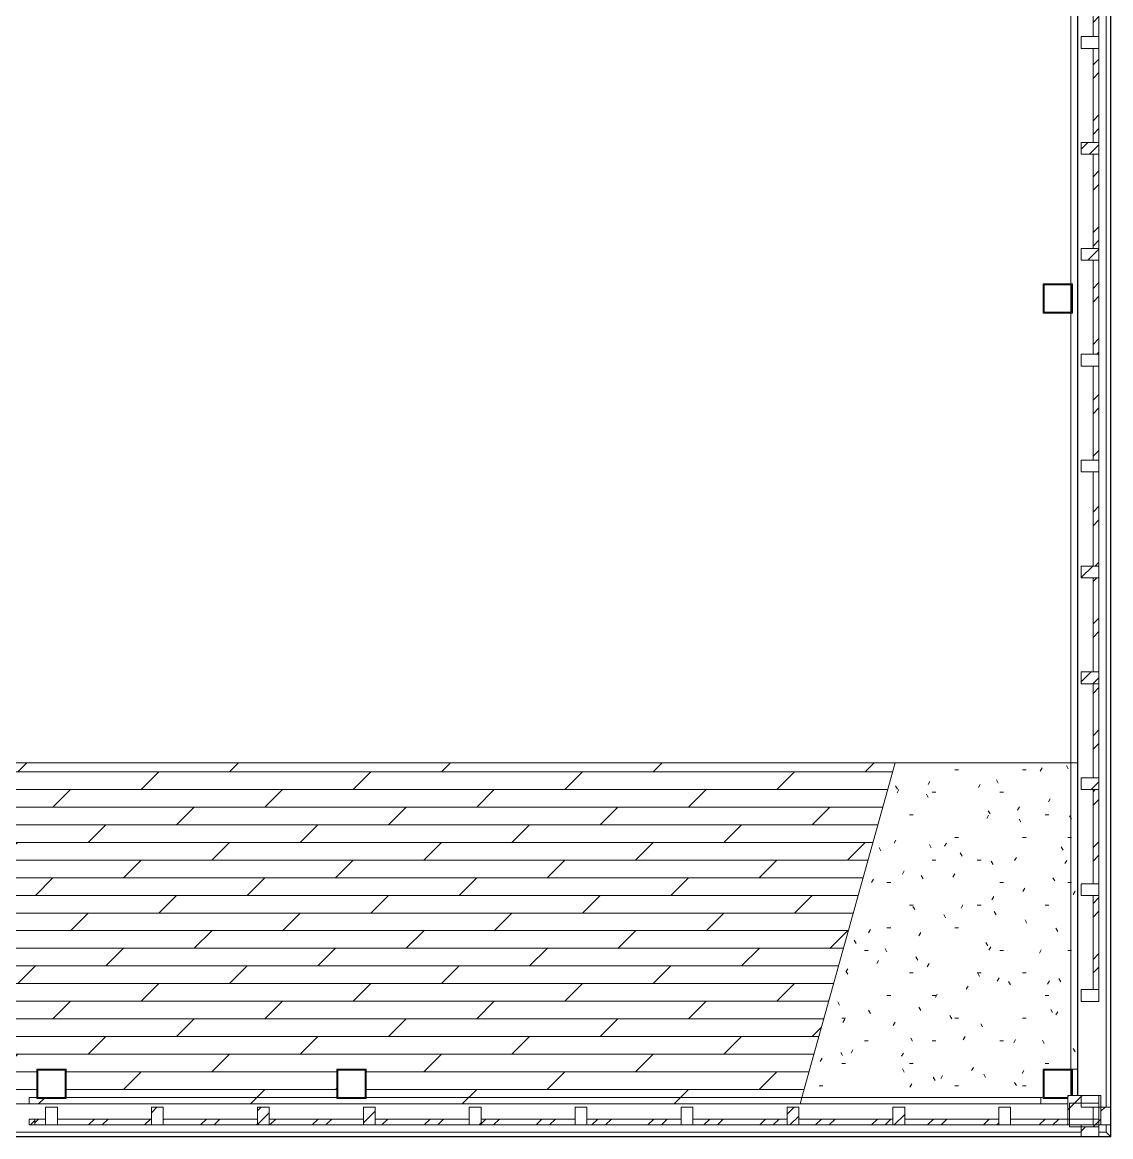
# Model space of a CAD drawing. Header units: inches. Extents: x -449 to 330, y -482 to 598.
# Drawn here: x -40.4 to 329.5, y -478 to -99.2 of the extents above; entities that cross this region are included whole.
import ezdxf

# ---------------------------------------------------------------- set-up
doc = ezdxf.new("R2010")
doc.units = ezdxf.units.IN
doc.header["$MEASUREMENT"] = 0
for name, color, linetype, lineweight in [('A-DETL', 90, 'Continuous', 9), ('A-DETL-GENF', 92, 'Continuous', 9), ('A-DETL-MEDM', 33, 'Continuous', 9), ('A-GENM', 13, 'Continuous', 9), ('A-GLAZ-CWMG', 51, 'Continuous', 9), ('A-WALL', 113, 'Continuous', 13), ('S-COLS', 52, 'Continuous', 9)]:
    doc.layers.add(name, color=color, linetype=linetype, lineweight=lineweight)
pattern_1 = [(45, (0, 0), (-9.5035, 9.5035), []), (45, (0, 14.4), (-9.5035, 9.5035), [])]

# ---------------------------------------------------------------- blocks, each defined once
blk = doc.blocks.new('HSS-Hollow Structural Section-Column - HSS10X10X3_8-762144-Test Fit - Second Floor Plan')
at = {"layer": 'S-COLS'}
h = blk.add_hatch(dxfattribs=at)
h.set_pattern_fill('FP_13', color=256, style=0, pattern_type=2)
h.set_pattern_definition([(315, (193.044, 311.513), (9.5035, 9.5035), []), (315, (207.444, 311.513), (9.5035, 9.5035), [])])
h.paths.add_polyline_path([(-5, -5), (5, -5), (5, 5), (-5, 5), (-5, -4.5)], flags=0)
h.paths.add_polyline_path([(-4.65, -4.5), (-4.65, 4.65), (4.65, 4.65), (4.65, -4.65), (-4.65, -4.65)], flags=0)
for p, q in [((5, 5), (-5, 5)), ((-5, 5), (-5, -5)), ((-4.65, -4.65), (-4.65, 4.65)), ((-4.65, 4.65), (4.65, 4.65)), ((4.65, 4.65), (4.65, -4.65)), ((5, -5), (5, 5)), ((-5, -5), (5, -5)), ((4.65, -4.65), (-4.65, -4.65))]:
    blk.add_line(p, q, dxfattribs=at)
blk = doc.blocks.new('HSS-Hollow Structural Section-Column - HSS10X10X3_8-762145-Test Fit - Second Floor Plan')
at = {"layer": 'S-COLS'}
h = blk.add_hatch(dxfattribs=at)
h.set_pattern_fill('FP_16', color=256, style=0, pattern_type=2)
h.set_pattern_definition([(315, (460.044, -30.487), (9.5035, 9.5035), []), (315, (474.444, -30.487), (9.5035, 9.5035), [])])
h.paths.add_polyline_path([(-5, -2.74), (-5, -5), (5, -5), (5, 5), (-5, 5), (-5, 4.3)], flags=0)
h.paths.add_polyline_path([(-4.65, 4.65), (4.65, 4.65), (4.65, -4.65), (-4.65, -4.65), (-4.65, -2.74)], flags=0)
for p, q in [((5, 5), (-5, 5)), ((-5, 5), (-5, -5)), ((-4.65, -4.65), (-4.65, 4.65)), ((-4.65, 4.65), (4.65, 4.65)), ((4.65, 4.65), (4.65, -4.65)), ((5, -5), (5, 5)), ((-5, -5), (5, -5)), ((4.65, -4.65), (-4.65, -4.65))]:
    blk.add_line(p, q, dxfattribs=at)
blk = doc.blocks.new('HSS-Hollow Structural Section-Column - HSS10X10X3_8-762146-Test Fit - Second Floor Plan')
at = {"layer": 'S-COLS'}
for p, q in [((-5, 5), (-4.64, 5)), ((-5, -3.46), (-5, 5)), ((-4.65, 4.65), (-4.65, -3.46)), ((4.65, 4.65), (-4.65, 4.65)), ((-4.64, 5), (5, 5)), ((4.65, -4.65), (4.65, 4.65)), ((5, 5), (5, -5)), ((-4, -4.65), (4.65, -4.65)), ((5, -5), (-4, -5))]:
    blk.add_line(p, q, dxfattribs=at)
blk = doc.blocks.new('HSS-Hollow Structural Section-Column - HSS10X10X3_8-809970-Test Fit - Second Floor Plan')
at = {"layer": 'S-COLS'}
h = blk.add_hatch(dxfattribs=at)
h.set_pattern_fill('FP_25', color=256, style=0, pattern_type=2)
h.set_pattern_definition([(315, (460.044, 71.513), (9.5035, 9.5035), []), (315, (474.444, 71.513), (9.5035, 9.5035), [])])
h.paths.add_polyline_path([(-5, 5), (-5, -5), (5, -5), (5, 5), (-4.65, 5)], flags=0)
h.paths.add_polyline_path([(-4.65, -4.65), (-4.63, 4.65), (4.65, 4.65), (4.65, -4.65), (-4.63, -4.65)], flags=0)
for p, q in [((5, 5), (-5, 5)), ((-5, 5), (-5, -5)), ((-4.65, -4.65), (-4.65, 4.65)), ((-4.65, 4.65), (4.65, 4.65)), ((4.65, 4.65), (4.65, -4.65)), ((5, -5), (5, 5)), ((-5, -5), (5, -5)), ((4.65, -4.65), (-4.65, -4.65))]:
    blk.add_line(p, q, dxfattribs=at)
blk = doc.blocks.new('Rectangular Mullion - 2_ x 2_ Tube Support-908381-Test Fit - Second Floor Plan')
at = {"layer": 'A-GLAZ-CWMG'}
h = blk.add_hatch(dxfattribs=at)
h.set_pattern_fill('FP_27', color=256, style=0, pattern_type=2)
h.set_pattern_definition(pattern_1)
h.paths.add_polyline_path([(325.51, -428.04), (325.51, -396.04), (323.51, -396.04), (323.51, -428.04)], flags=0)
for p, q in [((325.51, -396.04), (323.51, -396.04)), ((323.51, -396.04), (323.51, -428.04)), ((325.51, -428.04), (325.51, -396.04)), ((323.51, -428.04), (325.51, -428.04))]:
    blk.add_line(p, q, dxfattribs=at)
blk = doc.blocks.new('Rectangular Mullion - 2_ x 2_ Tube Support-V36-Test Fit - Second Floor Plan')
at = {"layer": 'A-GLAZ-CWMG'}
h = blk.add_hatch(dxfattribs=at)
h.set_pattern_fill('FP_27', color=256, style=0, pattern_type=2)
h.set_pattern_definition(pattern_1)
h.paths.add_polyline_path([(325.51, -392.04), (325.51, -360.04), (323.51, -360.04), (323.51, -392.04)], flags=0)
for p, q in [((325.51, -360.04), (323.51, -360.04)), ((323.51, -360.04), (323.51, -392.04)), ((325.51, -392.04), (325.51, -360.04)), ((323.51, -392.04), (325.51, -392.04))]:
    blk.add_line(p, q, dxfattribs=at)
blk = doc.blocks.new('Rectangular Mullion - 2_ x 2_ Tube Support-V37-Test Fit - Second Floor Plan')
at = {"layer": 'A-GLAZ-CWMG'}
h = blk.add_hatch(dxfattribs=at)
h.set_pattern_fill('FP_28', color=256, style=0, pattern_type=2)
h.set_pattern_definition(pattern_1)
h.paths.add_polyline_path([(323.51, -356.04), (325.51, -356.04), (325.51, -324.04), (323.51, -324.04), (323.51, -349.63)], flags=0)
for p, q in [((325.51, -324.04), (323.51, -324.04)), ((323.51, -324.04), (323.51, -356.04)), ((325.51, -356.04), (325.51, -324.04)), ((323.51, -356.04), (325.51, -356.04))]:
    blk.add_line(p, q, dxfattribs=at)
blk = doc.blocks.new('Rectangular Mullion - 2_ x 2_ Tube Support-V38-Test Fit - Second Floor Plan')
at = {"layer": 'A-GLAZ-CWMG'}
h = blk.add_hatch(dxfattribs=at)
h.set_pattern_fill('FP_27', color=256, style=0, pattern_type=2)
h.set_pattern_definition(pattern_1)
h.paths.add_polyline_path([(325.51, -320.04), (325.51, -288.04), (323.51, -288.04), (323.51, -320.04)], flags=0)
for p, q in [((325.51, -288.04), (323.51, -288.04)), ((323.51, -288.04), (323.51, -320.04)), ((325.51, -320.04), (325.51, -288.04)), ((323.51, -320.04), (325.51, -320.04))]:
    blk.add_line(p, q, dxfattribs=at)
blk = doc.blocks.new('Rectangular Mullion - 2_ x 2_ Tube Support-V39-Test Fit - Second Floor Plan')
at = {"layer": 'A-GLAZ-CWMG'}
h = blk.add_hatch(dxfattribs=at)
h.set_pattern_fill('FP_28', color=256, style=0, pattern_type=2)
h.set_pattern_definition(pattern_1)
h.paths.add_polyline_path([(325.51, -284.04), (325.51, -252.04), (323.51, -252.04), (323.51, -284.04)], flags=0)
for p, q in [((325.51, -252.04), (323.51, -252.04)), ((323.51, -252.04), (323.51, -284.04)), ((325.51, -284.04), (325.51, -252.04)), ((323.51, -284.04), (325.51, -284.04))]:
    blk.add_line(p, q, dxfattribs=at)
blk = doc.blocks.new('Rectangular Mullion - 2_ x 2_ Tube Support-V40-Test Fit - Second Floor Plan')
at = {"layer": 'A-GLAZ-CWMG'}
h = blk.add_hatch(dxfattribs=at)
h.set_pattern_fill('FP_27', color=256, style=0, pattern_type=2)
h.set_pattern_definition(pattern_1)
h.paths.add_polyline_path([(323.51, -248.04), (325.51, -248.04), (325.51, -216.04), (323.51, -216.04), (323.51, -242.57)], flags=0)
for p, q in [((325.51, -216.04), (323.51, -216.04)), ((323.51, -216.04), (323.51, -248.04)), ((325.51, -248.04), (325.51, -216.04)), ((323.51, -248.04), (325.51, -248.04))]:
    blk.add_line(p, q, dxfattribs=at)
blk = doc.blocks.new('Rectangular Mullion - 2_ x 2_ Tube Support-V41-Test Fit - Second Floor Plan')
at = {"layer": 'A-GLAZ-CWMG'}
h = blk.add_hatch(dxfattribs=at)
h.set_pattern_fill('FP_27', color=256, style=0, pattern_type=2)
h.set_pattern_definition(pattern_1)
h.paths.add_polyline_path([(325.51, -212.04), (325.51, -180.04), (323.51, -180.04), (323.51, -212.04)], flags=0)
for p, q in [((325.51, -180.04), (323.51, -180.04)), ((323.51, -180.04), (323.51, -212.04)), ((325.51, -212.04), (325.51, -180.04)), ((323.51, -212.04), (325.51, -212.04))]:
    blk.add_line(p, q, dxfattribs=at)
blk = doc.blocks.new('Rectangular Mullion - 2_ x 2_ Tube Support-V42-Test Fit - Second Floor Plan')
at = {"layer": 'A-GLAZ-CWMG'}
h = blk.add_hatch(dxfattribs=at)
h.set_pattern_fill('FP_28', color=256, style=0, pattern_type=2)
h.set_pattern_definition(pattern_1)
h.paths.add_polyline_path([(323.51, -176.04), (325.51, -176.04), (325.51, -144.04), (323.51, -144.04), (323.51, -175.66)], flags=0)
for p, q in [((325.51, -144.04), (323.51, -144.04)), ((323.51, -144.04), (323.51, -176.04)), ((325.51, -176.04), (325.51, -144.04)), ((323.51, -176.04), (325.51, -176.04))]:
    blk.add_line(p, q, dxfattribs=at)
blk = doc.blocks.new('Rectangular Mullion - 2_ x 2_ Tube Support-V43-Test Fit - Second Floor Plan')
at = {"layer": 'A-GLAZ-CWMG'}
h = blk.add_hatch(dxfattribs=at)
h.set_pattern_fill('FP_27', color=256, style=0, pattern_type=2)
h.set_pattern_definition(pattern_1)
h.paths.add_polyline_path([(323.51, -140.04), (325.51, -140.04), (325.51, -108.04), (323.51, -108.04), (323.51, -135.51)], flags=0)
for p, q in [((325.51, -108.04), (323.51, -108.04)), ((323.51, -108.04), (323.51, -140.04)), ((325.51, -140.04), (325.51, -108.04)), ((323.51, -140.04), (325.51, -140.04))]:
    blk.add_line(p, q, dxfattribs=at)
blk = doc.blocks.new('Rectangular Mullion - 2_ x 2_ Tube Support-V44-Test Fit - Second Floor Plan')
at = {"layer": 'A-GLAZ-CWMG'}
h = blk.add_hatch(dxfattribs=at)
h.set_pattern_fill('FP_27', color=256, style=0, pattern_type=2)
h.set_pattern_definition(pattern_1)
h.paths.add_polyline_path([(323.51, -104.04), (325.51, -104.04), (325.51, -72.04), (323.51, -72.04), (323.51, -95.36)], flags=0)
for p, q in [((325.51, -72.04), (323.51, -72.04)), ((323.51, -72.04), (323.51, -104.04)), ((325.51, -104.04), (325.51, -72.04)), ((323.51, -104.04), (325.51, -104.04))]:
    blk.add_line(p, q, dxfattribs=at)
blk = doc.blocks.new('Rectangular Mullion - 6_ x 4_  Tube Support-908395-Test Fit - Second Floor Plan')
at = {"layer": 'A-GLAZ-CWMG'}
for p, q in [((-2, -2), (2, -2)), ((-2, -8), (-2, -2)), ((2, -2), (2, -8)), ((2, -8), (-2, -8))]:
    blk.add_line(p, q, dxfattribs=at)
blk = doc.blocks.new('Rectangular Mullion - 6_ x 4_  Tube Support-V61-Test Fit - Second Floor Plan')
at = {"layer": 'A-GLAZ-CWMG'}
for p, q in [((-2, -2), (2, -2)), ((-2, -8), (-2, -2)), ((2, -2), (2, -8)), ((2, -8), (-2, -8))]:
    blk.add_line(p, q, dxfattribs=at)
blk = doc.blocks.new('Rectangular Mullion - 6_ x 4_  Tube Support-V62-Test Fit - Second Floor Plan')
at = {"layer": 'A-GLAZ-CWMG'}
for p, q in [((-2, -2), (2, -2)), ((-2, -8), (-2, -2)), ((2, -2), (2, -8)), ((2, -8), (-2, -8))]:
    blk.add_line(p, q, dxfattribs=at)
blk = doc.blocks.new('Rectangular Mullion - 6_ x 4_  Tube Support-V63-Test Fit - Second Floor Plan')
at = {"layer": 'A-GLAZ-CWMG'}
h = blk.add_hatch(dxfattribs=at)
h.set_pattern_fill('FP_29', color=256, style=0, pattern_type=2)
h.set_pattern_definition([(45, (358.044, -327.513), (-9.5035, 9.5035), []), (45, (372.444, -327.513), (-9.5035, 9.5035), [])])
h.paths.add_polyline_path([(-2, -2), (2, -2), (2, -8), (-2, -8), (-2, -4)], flags=0)
for p, q in [((-2, -2), (2, -2)), ((-2, -8), (-2, -2)), ((2, -2), (2, -8)), ((2, -8), (-2, -8))]:
    blk.add_line(p, q, dxfattribs=at)
blk = doc.blocks.new('Rectangular Mullion - 6_ x 4_  Tube Support-V64-Test Fit - Second Floor Plan')
at = {"layer": 'A-GLAZ-CWMG'}
h = blk.add_hatch(dxfattribs=at)
h.set_pattern_fill('FP_30', color=256, style=0, pattern_type=2)
h.set_pattern_definition([(45, (322.044, -327.513), (-9.5035, 9.5035), []), (45, (336.444, -327.513), (-9.5035, 9.5035), [])])
h.paths.add_polyline_path([(-2, -8), (-2, -2), (2, -2), (2, -8), (-0.82, -8)], flags=0)
for p, q in [((-2, -2), (2, -2)), ((-2, -8), (-2, -2)), ((2, -2), (2, -8)), ((2, -8), (-2, -8))]:
    blk.add_line(p, q, dxfattribs=at)
blk = doc.blocks.new('Rectangular Mullion - 6_ x 4_  Tube Support-V65-Test Fit - Second Floor Plan')
at = {"layer": 'A-GLAZ-CWMG'}
h = blk.add_hatch(dxfattribs=at)
h.set_pattern_fill('FP_31', color=256, style=0, pattern_type=2)
h.set_pattern_definition([(45, (286.044, -327.513), (-9.5035, 9.5035), []), (45, (300.444, -327.513), (-9.5035, 9.5035), [])])
h.paths.add_polyline_path([(-2, -4), (-2, -2), (2, -2), (2, -8), (-2, -8), (-2, -7.49)], flags=0)
for p, q in [((-2, -2), (2, -2)), ((-2, -8), (-2, -2)), ((2, -2), (2, -8)), ((2, -8), (-2, -8))]:
    blk.add_line(p, q, dxfattribs=at)
blk = doc.blocks.new('Rectangular Mullion - 6_ x 4_  Tube Support-V66-Test Fit - Second Floor Plan')
at = {"layer": 'A-GLAZ-CWMG'}
h = blk.add_hatch(dxfattribs=at)
h.set_pattern_fill('FP_32', color=256, style=0, pattern_type=2)
h.set_pattern_definition([(45, (250.044, -327.513), (-9.5035, 9.5035), []), (45, (264.444, -327.513), (-9.5035, 9.5035), [])])
h.paths.add_polyline_path([(-2, -2), (2, -2), (2, -8), (-2, -8), (-2, -4)], flags=0)
for p, q in [((-2, -2), (2, -2)), ((-2, -8), (-2, -2)), ((2, -2), (2, -8)), ((2, -8), (-2, -8))]:
    blk.add_line(p, q, dxfattribs=at)
blk = doc.blocks.new('Rectangular Mullion - 6_ x 4_  Tube Support-V67-Test Fit - Second Floor Plan')
at = {"layer": 'A-GLAZ-CWMG'}
h = blk.add_hatch(dxfattribs=at)
h.set_pattern_fill('FP_33', color=256, style=0, pattern_type=2)
h.set_pattern_definition([(45, (214.044, -327.513), (-9.5035, 9.5035), []), (45, (228.444, -327.513), (-9.5035, 9.5035), [])])
h.paths.add_polyline_path([(-2, -8), (-2, -2), (2, -2), (2, -8), (-1.76, -8)], flags=0)
for p, q in [((-2, -2), (2, -2)), ((-2, -8), (-2, -2)), ((2, -2), (2, -8)), ((2, -8), (-2, -8))]:
    blk.add_line(p, q, dxfattribs=at)
blk = doc.blocks.new('Rectangular Mullion - 6_ x 4_  Tube Support-V68-Test Fit - Second Floor Plan')
at = {"layer": 'A-GLAZ-CWMG'}
h = blk.add_hatch(dxfattribs=at)
h.set_pattern_fill('FP_34', color=256, style=0, pattern_type=2)
h.set_pattern_definition([(45, (178.044, -327.513), (-9.5035, 9.5035), []), (45, (192.444, -327.513), (-9.5035, 9.5035), [])])
h.paths.add_polyline_path([(-2, -8), (-2, -2), (2, -2), (2, -8)], flags=0)
for p, q in [((-2, -2), (2, -2)), ((-2, -8), (-2, -2)), ((2, -2), (2, -8)), ((2, -8), (-2, -8))]:
    blk.add_line(p, q, dxfattribs=at)
blk = doc.blocks.new('Rectangular Mullion - 6_ x 4_  Tube Support-V69-Test Fit - Second Floor Plan')
at = {"layer": 'A-GLAZ-CWMG'}
h = blk.add_hatch(dxfattribs=at)
h.set_pattern_fill('FP_35', color=256, style=0, pattern_type=2)
h.set_pattern_definition([(45, (142.044, -327.513), (-9.5035, 9.5035), []), (45, (156.444, -327.513), (-9.5035, 9.5035), [])])
h.paths.add_polyline_path([(-2, -8), (-2, -2), (2, -2), (2, -8)], flags=0)
for p, q in [((-2, -2), (2, -2)), ((-2, -8), (-2, -2)), ((2, -2), (2, -8)), ((2, -8), (-2, -8))]:
    blk.add_line(p, q, dxfattribs=at)
blk = doc.blocks.new('Rectangular Mullion - 6_ x 4_  Tube Support-V70-Test Fit - Second Floor Plan')
at = {"layer": 'A-GLAZ-CWMG'}
for p, q in [((-2, -2), (2, -2)), ((-2, -8), (-2, -2)), ((2, -2), (2, -8)), ((2, -8), (-2, -8))]:
    blk.add_line(p, q, dxfattribs=at)
blk = doc.blocks.new('Rectangular Mullion - 10_ x 6_ Tube Support-1136720-Test Fit - Second Floor Plan')
at = {"layer": 'A-GLAZ-CWMG'}
h = blk.add_hatch(dxfattribs=at)
h.set_pattern_fill('FP_49', color=256, style=0, pattern_type=2)
h.set_pattern_definition(pattern_1)
h.paths.add_polyline_path([(318.39, -474.69), (325.51, -474.69), (325.51, -474.04), (315.51, -474.04), (315.51, -474.69), (317.5, -474.69)], flags=0)
for p, q in [((325.51, -466.69), (315.51, -466.69)), ((315.51, -466.69), (315.51, -474.69)), ((325.51, -474.69), (325.51, -466.69)), ((315.51, -474.69), (325.51, -474.69))]:
    blk.add_line(p, q, dxfattribs=at)
blk = doc.blocks.new('Rectangular Mullion - 6_ x 4_  Tube Support-908397-Test Fit - Second Floor Plan')
at = {"layer": 'A-GLAZ-CWMG'}
h = blk.add_hatch(dxfattribs=at)
h.set_pattern_fill('FP_51', color=256, style=0, pattern_type=2)
h.set_pattern_definition([(315, (-329.513, -476.044), (9.5035, 9.5035), []), (315, (-329.513, -490.444), (9.5035, 9.5035), [])])
h.paths.add_polyline_path([(-3.3, -2), (-0.04, -2), (-0.04, -8), (-3.3, -8), (-3.3, -5.97)], flags=0)
for p, q in [((-4, -2), (0, -2)), ((-4, -8), (-4, -2)), ((0, -2), (0, -8)), ((0, -8), (-4, -8))]:
    blk.add_line(p, q, dxfattribs=at)
blk = doc.blocks.new('Rectangular Mullion - 2_ x 2_ Tube Support-V87-Test Fit - Second Floor Plan')
at = {"layer": 'A-GLAZ-CWMG'}
h = blk.add_hatch(dxfattribs=at)
h.set_pattern_fill('FP_27', color=256, style=0, pattern_type=2)
h.set_pattern_definition(pattern_1)
h.paths.add_polyline_path([(-27.75, -474.04), (3.51, -474.04), (3.51, -472.04), (-28.49, -472.04), (-28.49, -474.04)], flags=0)
for p, q in [((3.51, -472.04), (-28.49, -472.04)), ((-28.49, -472.04), (-28.49, -474.04)), ((3.51, -474.04), (3.51, -472.04)), ((-28.49, -474.04), (3.51, -474.04))]:
    blk.add_line(p, q, dxfattribs=at)
blk = doc.blocks.new('Rectangular Mullion - 2_ x 2_ Tube Support-V88-Test Fit - Second Floor Plan')
at = {"layer": 'A-GLAZ-CWMG'}
h = blk.add_hatch(dxfattribs=at)
h.set_pattern_fill('FP_27', color=256, style=0, pattern_type=2)
h.set_pattern_definition(pattern_1)
h.paths.add_polyline_path([(8.59, -474.04), (39.51, -474.04), (39.51, -472.04), (7.51, -472.04), (7.51, -474.04)], flags=0)
for p, q in [((39.51, -472.04), (7.51, -472.04)), ((7.51, -472.04), (7.51, -474.04)), ((39.51, -474.04), (39.51, -472.04)), ((7.51, -474.04), (39.51, -474.04))]:
    blk.add_line(p, q, dxfattribs=at)
blk = doc.blocks.new('Rectangular Mullion - 2_ x 2_ Tube Support-V89-Test Fit - Second Floor Plan')
at = {"layer": 'A-GLAZ-CWMG'}
h = blk.add_hatch(dxfattribs=at)
h.set_pattern_fill('FP_27', color=256, style=0, pattern_type=2)
h.set_pattern_definition(pattern_1)
h.paths.add_polyline_path([(44.94, -474.04), (75.51, -474.04), (75.51, -472.04), (43.51, -472.04), (43.51, -474.04)], flags=0)
for p, q in [((75.51, -472.04), (43.51, -472.04)), ((43.51, -472.04), (43.51, -474.04)), ((75.51, -474.04), (75.51, -472.04)), ((43.51, -474.04), (75.51, -474.04))]:
    blk.add_line(p, q, dxfattribs=at)
blk = doc.blocks.new('Rectangular Mullion - 2_ x 2_ Tube Support-V90-Test Fit - Second Floor Plan')
at = {"layer": 'A-GLAZ-CWMG'}
h = blk.add_hatch(dxfattribs=at)
h.set_pattern_fill('FP_28', color=256, style=0, pattern_type=2)
h.set_pattern_definition(pattern_1)
h.paths.add_polyline_path([(81.28, -474.04), (111.51, -474.04), (111.51, -472.04), (79.51, -472.04), (79.51, -474.04)], flags=0)
for p, q in [((111.51, -472.04), (79.51, -472.04)), ((79.51, -472.04), (79.51, -474.04)), ((111.51, -474.04), (111.51, -472.04)), ((79.51, -474.04), (111.51, -474.04))]:
    blk.add_line(p, q, dxfattribs=at)
blk = doc.blocks.new('Rectangular Mullion - 2_ x 2_ Tube Support-V91-Test Fit - Second Floor Plan')
at = {"layer": 'A-GLAZ-CWMG'}
h = blk.add_hatch(dxfattribs=at)
h.set_pattern_fill('FP_28', color=256, style=0, pattern_type=2)
h.set_pattern_definition(pattern_1)
h.paths.add_polyline_path([(117.62, -474.04), (147.51, -474.04), (147.51, -472.04), (115.51, -472.04), (115.51, -474.04)], flags=0)
for p, q in [((147.51, -472.04), (115.51, -472.04)), ((115.51, -472.04), (115.51, -474.04)), ((147.51, -474.04), (147.51, -472.04)), ((115.51, -474.04), (147.51, -474.04))]:
    blk.add_line(p, q, dxfattribs=at)
blk = doc.blocks.new('Rectangular Mullion - 2_ x 2_ Tube Support-V92-Test Fit - Second Floor Plan')
at = {"layer": 'A-GLAZ-CWMG'}
h = blk.add_hatch(dxfattribs=at)
h.set_pattern_fill('FP_27', color=256, style=0, pattern_type=2)
h.set_pattern_definition(pattern_1)
h.paths.add_polyline_path([(172.13, -474.04), (183.51, -474.04), (183.51, -472.04), (151.51, -472.04), (151.51, -474.04), (153.96, -474.04)], flags=0)
for p, q in [((183.51, -472.04), (151.51, -472.04)), ((151.51, -472.04), (151.51, -474.04)), ((183.51, -474.04), (183.51, -472.04)), ((151.51, -474.04), (183.51, -474.04))]:
    blk.add_line(p, q, dxfattribs=at)
blk = doc.blocks.new('Rectangular Mullion - 2_ x 2_ Tube Support-V93-Test Fit - Second Floor Plan')
at = {"layer": 'A-GLAZ-CWMG'}
h = blk.add_hatch(dxfattribs=at)
h.set_pattern_fill('FP_27', color=256, style=0, pattern_type=2)
h.set_pattern_definition(pattern_1)
h.paths.add_polyline_path([(208.48, -474.04), (219.51, -474.04), (219.51, -472.04), (187.51, -472.04), (187.51, -474.04), (190.3, -474.04)], flags=0)
for p, q in [((219.51, -472.04), (187.51, -472.04)), ((187.51, -472.04), (187.51, -474.04)), ((219.51, -474.04), (219.51, -472.04)), ((187.51, -474.04), (219.51, -474.04))]:
    blk.add_line(p, q, dxfattribs=at)
blk = doc.blocks.new('Rectangular Mullion - 6_ x 4_  Tube Support-V94-Test Fit - Second Floor Plan')
at = {"layer": 'A-GLAZ-CWMG'}
h = blk.add_hatch(dxfattribs=at)
h.set_pattern_fill('FP_53', color=256, style=0, pattern_type=2)
h.set_pattern_definition([(315, (30.487, -476.044), (9.5035, 9.5035), []), (315, (30.487, -490.444), (9.5035, 9.5035), [])])
h.paths.add_polyline_path([(-2, -2), (2, -2), (2, -8), (-2, -8), (-2, -5.97)], flags=0)
for p, q in [((-2, -2), (2, -2)), ((-2, -8), (-2, -2)), ((2, -2), (2, -8)), ((2, -8), (-2, -8))]:
    blk.add_line(p, q, dxfattribs=at)
blk = doc.blocks.new('Rectangular Mullion - 6_ x 4_  Tube Support-V95-Test Fit - Second Floor Plan')
at = {"layer": 'A-GLAZ-CWMG'}
h = blk.add_hatch(dxfattribs=at)
h.set_pattern_fill('FP_54', color=256, style=0, pattern_type=2)
h.set_pattern_definition([(315, (-5.513, -476.044), (9.5035, 9.5035), []), (315, (-5.513, -490.444), (9.5035, 9.5035), [])])
h.paths.add_polyline_path([(-2, -2), (2, -2), (2, -8), (-2, -8), (-2, -5.97)], flags=0)
for p, q in [((-2, -2), (2, -2)), ((-2, -8), (-2, -2)), ((2, -2), (2, -8)), ((2, -8), (-2, -8))]:
    blk.add_line(p, q, dxfattribs=at)
blk = doc.blocks.new('Rectangular Mullion - 6_ x 4_  Tube Support-V96-Test Fit - Second Floor Plan')
at = {"layer": 'A-GLAZ-CWMG'}
h = blk.add_hatch(dxfattribs=at)
h.set_pattern_fill('FP_55', color=256, style=0, pattern_type=2)
h.set_pattern_definition([(315, (-41.513, -476.044), (9.5035, 9.5035), []), (315, (-41.513, -490.444), (9.5035, 9.5035), [])])
h.paths.add_polyline_path([(-2, -2), (2, -2), (2, -8), (-2, -8), (-2, -5.97)], flags=0)
for p, q in [((-2, -2), (2, -2)), ((-2, -8), (-2, -2)), ((2, -2), (2, -8)), ((2, -8), (-2, -8))]:
    blk.add_line(p, q, dxfattribs=at)
blk = doc.blocks.new('Rectangular Mullion - 6_ x 4_  Tube Support-V97-Test Fit - Second Floor Plan')
at = {"layer": 'A-GLAZ-CWMG'}
h = blk.add_hatch(dxfattribs=at)
h.set_pattern_fill('FP_56', color=256, style=0, pattern_type=2)
h.set_pattern_definition([(315, (-77.513, -476.044), (9.5035, 9.5035), []), (315, (-77.513, -490.444), (9.5035, 9.5035), [])])
h.paths.add_polyline_path([(2, -2), (2, -8), (-2, -8), (-2, -2)], flags=0)
for p, q in [((-2, -2), (2, -2)), ((-2, -8), (-2, -2)), ((2, -2), (2, -8)), ((2, -8), (-2, -8))]:
    blk.add_line(p, q, dxfattribs=at)
blk = doc.blocks.new('Rectangular Mullion - 6_ x 4_  Tube Support-V98-Test Fit - Second Floor Plan')
at = {"layer": 'A-GLAZ-CWMG'}
h = blk.add_hatch(dxfattribs=at)
h.set_pattern_fill('FP_57', color=256, style=0, pattern_type=2)
h.set_pattern_definition([(315, (-113.513, -476.044), (9.5035, 9.5035), []), (315, (-113.513, -490.444), (9.5035, 9.5035), [])])
h.paths.add_polyline_path([(2, -2), (2, -8), (-2, -8), (-2, -2)], flags=0)
for p, q in [((-2, -2), (2, -2)), ((-2, -8), (-2, -2)), ((2, -2), (2, -8)), ((2, -8), (-2, -8))]:
    blk.add_line(p, q, dxfattribs=at)
blk = doc.blocks.new('Rectangular Mullion - 6_ x 4_  Tube Support-V99-Test Fit - Second Floor Plan')
at = {"layer": 'A-GLAZ-CWMG'}
for p, q in [((-2, -2), (2, -2)), ((-2, -8), (-2, -2)), ((2, -2), (2, -8)), ((2, -8), (-2, -8))]:
    blk.add_line(p, q, dxfattribs=at)
blk = doc.blocks.new('Rectangular Mullion - 6_ x 4_  Tube Support-V100-Test Fit - Second Floor Plan')
at = {"layer": 'A-GLAZ-CWMG'}
for p, q in [((-2, -2), (2, -2)), ((-2, -8), (-2, -2)), ((2, -2), (2, -8)), ((2, -8), (-2, -8))]:
    blk.add_line(p, q, dxfattribs=at)
blk = doc.blocks.new('Rectangular Mullion - 6_ x 4_  Tube Support-V101-Test Fit - Second Floor Plan')
at = {"layer": 'A-GLAZ-CWMG'}
h = blk.add_hatch(dxfattribs=at)
h.set_pattern_fill('FP_58', color=256, style=0, pattern_type=2)
h.set_pattern_definition([(315, (-221.513, -476.044), (9.5035, 9.5035), []), (315, (-221.513, -490.444), (9.5035, 9.5035), [])])
h.paths.add_polyline_path([(2, -2), (2, -8), (-2, -8), (-2, -2), (0.32, -2)], flags=0)
for p, q in [((-2, -2), (2, -2)), ((-2, -8), (-2, -2)), ((2, -2), (2, -8)), ((2, -8), (-2, -8))]:
    blk.add_line(p, q, dxfattribs=at)
blk = doc.blocks.new('Rectangular Mullion - 6_ x 4_  Tube Support-V102-Test Fit - Second Floor Plan')
at = {"layer": 'A-GLAZ-CWMG'}
h = blk.add_hatch(dxfattribs=at)
h.set_pattern_fill('FP_59', color=256, style=0, pattern_type=2)
h.set_pattern_definition([(315, (-257.513, -476.044), (9.5035, 9.5035), []), (315, (-257.513, -490.444), (9.5035, 9.5035), [])])
h.paths.add_polyline_path([(2, -2), (2, -8), (-2, -8), (-2, -2)], flags=0)
for p, q in [((-2, -2), (2, -2)), ((-2, -8), (-2, -2)), ((2, -2), (2, -8)), ((2, -8), (-2, -8))]:
    blk.add_line(p, q, dxfattribs=at)
blk = doc.blocks.new('Rectangular Mullion - 10_ x 6_ Tube Support-1137235-Test Fit - Second Floor Plan')
at = {"layer": 'A-GLAZ-CWMG'}
h = blk.add_hatch(dxfattribs=at)
h.set_pattern_fill('FP_27', color=256, style=0, pattern_type=2)
h.set_pattern_definition(pattern_1)
h.paths.add_polyline_path([(326.21, -474.04), (326.21, -464.04), (314.97, -464.04), (314.97, -474.04), (325.51, -474.04)], flags=0)
for p, q in [((326.21, -464.04), (314.97, -464.04)), ((314.97, -464.04), (314.97, -474.04)), ((326.21, -474.04), (326.21, -464.04)), ((314.97, -474.04), (326.21, -474.04))]:
    blk.add_line(p, q, dxfattribs=at)
blk = doc.blocks.new('Rectangular Mullion - 2_ x 2_ Tube Support-V122-Test Fit - Second Floor Plan')
at = {"layer": 'A-GLAZ-CWMG'}
h = blk.add_hatch(dxfattribs=at)
h.set_pattern_fill('FP_28', color=256, style=0, pattern_type=2)
h.set_pattern_definition(pattern_1)
h.paths.add_polyline_path([(226.65, -474.04), (255.51, -474.04), (255.51, -472.04), (223.51, -472.04), (223.51, -474.04)], flags=0)
for p, q in [((255.51, -472.04), (223.51, -472.04)), ((223.51, -472.04), (223.51, -474.04)), ((255.51, -474.04), (255.51, -472.04)), ((223.51, -474.04), (255.51, -474.04))]:
    blk.add_line(p, q, dxfattribs=at)
blk = doc.blocks.new('Rectangular Mullion - 6_ x 4_  Tube Support-V123-Test Fit - Second Floor Plan')
at = {"layer": 'A-GLAZ-CWMG'}
h = blk.add_hatch(dxfattribs=at)
h.set_pattern_fill('FP_70', color=256, style=0, pattern_type=2)
h.set_pattern_definition([(315, (-293.513, -476.044), (9.5035, 9.5035), []), (315, (-293.513, -490.444), (9.5035, 9.5035), [])])
h.paths.add_polyline_path([(-2, -2), (2, -2), (2, -8), (-2, -8), (-2, -5.97)], flags=0)
for p, q in [((-2, -2), (2, -2)), ((-2, -8), (-2, -2)), ((2, -2), (2, -8)), ((2, -8), (-2, -8))]:
    blk.add_line(p, q, dxfattribs=at)
blk = doc.blocks.new('Rectangular Mullion - 2_ x 2_ Tube Support-917417-Test Fit - Second Floor Plan')
at = {"layer": 'A-GLAZ-CWMG'}
h = blk.add_hatch(dxfattribs=at)
h.set_pattern_fill('FP_49', color=256, style=0, pattern_type=2)
h.set_pattern_definition(pattern_1)
h.paths.add_polyline_path([(-32.49, -474.04), (-32.49, -472.04), (-36.11, -472.04), (-36.11, -474.04)], flags=0)
for p, q in [((-32.49, -472.04), (-36.11, -472.04)), ((-36.11, -472.04), (-36.11, -474.04)), ((-32.49, -474.04), (-32.49, -472.04)), ((-36.11, -474.04), (-32.49, -474.04))]:
    blk.add_line(p, q, dxfattribs=at)
blk = doc.blocks.new('Rectangular Mullion - 2_ x 2_ Tube Support-917419-Test Fit - Second Floor Plan')
at = {"layer": 'A-GLAZ-CWMG'}
h = blk.add_hatch(dxfattribs=at)
h.set_pattern_fill('FP_71', color=256, style=0, pattern_type=2)
h.set_pattern_definition([(225, (-38.112, -476.044), (9.5035, -9.5035), []), (225, (-38.112, -490.444), (9.5035, -9.5035), [])])
h.paths.add_polyline_path([(-2, -2), (-2, -4), (0, -4), (0, -2)], flags=0)
for p, q in [((0, -2), (-2, -2)), ((-2, -2), (-2, -4)), ((0, -4), (0, -2)), ((-2, -4), (0, -4))]:
    blk.add_line(p, q, dxfattribs=at)
blk = doc.blocks.new('Rectangular Mullion - 2_ x 2_ Tube Support-V124-Test Fit - Second Floor Plan')
at = {"layer": 'A-GLAZ-CWMG'}
h = blk.add_hatch(dxfattribs=at)
h.set_pattern_fill('FP_27', color=256, style=0, pattern_type=2)
h.set_pattern_definition(pattern_1)
h.paths.add_polyline_path([(262.99, -474.04), (291.51, -474.04), (291.51, -472.04), (259.51, -472.04), (259.51, -474.04)], flags=0)
for p, q in [((291.51, -472.04), (259.51, -472.04)), ((259.51, -472.04), (259.51, -474.04)), ((291.51, -474.04), (291.51, -472.04)), ((259.51, -474.04), (291.51, -474.04))]:
    blk.add_line(p, q, dxfattribs=at)
blk = doc.blocks.new('Rectangular Mullion - 6_ x 4_  Tube Support-V127-Test Fit - Second Floor Plan')
at = {"layer": 'A-GLAZ-CWMG'}
h = blk.add_hatch(dxfattribs=at)
h.set_pattern_fill('FP_74', color=256, style=0, pattern_type=2)
h.set_pattern_definition([(135, (-478.044, -327.513), (-9.5035, -9.5035), []), (135, (-492.444, -327.513), (-9.5035, -9.5035), [])])
h.paths.add_polyline_path([(0, -2), (-3.35, -2), (-3.35, -8), (0, -8)], flags=0)
for p, q in [((0, -2), (-4, -2)), ((-4, -2), (-4, -8)), ((0, -8), (0, -2)), ((-4, -8), (0, -8))]:
    blk.add_line(p, q, dxfattribs=at)
blk = doc.blocks.new('Rectangular Mullion - 2_ x 2_ Tube Support-1136782-Test Fit - Second Floor Plan')
at = {"layer": 'A-GLAZ-CWMG'}
for p, q in [((325.51, -468.04), (323.51, -468.04)), ((323.51, -468.04), (323.51, -474.04)), ((325.51, -474.04), (325.51, -468.04)), ((323.51, -474.04), (325.51, -474.04))]:
    blk.add_line(p, q, dxfattribs=at)
blk = doc.blocks.new('Rectangular Mullion - 2_ x 2_ Tube Support-V128-Test Fit - Second Floor Plan')
at = {"layer": 'A-GLAZ-CWMG'}
h = blk.add_hatch(dxfattribs=at)
h.set_pattern_fill('FP_27', color=256, style=0, pattern_type=2)
h.set_pattern_definition(pattern_1)
h.paths.add_polyline_path([(299.33, -474.04), (314.97, -474.04), (314.97, -472.04), (295.51, -472.04), (295.51, -474.04)], flags=0)
for p, q in [((325.51, -472.04), (295.51, -472.04)), ((295.51, -472.04), (295.51, -474.04)), ((325.51, -474.04), (325.51, -472.04)), ((295.51, -474.04), (325.51, -474.04))]:
    blk.add_line(p, q, dxfattribs=at)
blk = doc.blocks.new('Corrugated Wall Panel - Corrugated Wall Panel-1604849-Test Fit - Second Floor Plan')
at = {"layer": 'A-GENM'}
for p, q in [((329.47, 527.29), (329.47, -478)), ((329.51, -478.04), (329.51, 527.29)), ((328.01, 501.46), (328.01, -468.04)), ((319.51, -476.54), (-282.49, -476.54)), ((328.01, -476.54), (325.51, -476.54)), ((328.01, -474.04), (328.01, -476.54)), ((329.47, -478), (328.01, -476.54)), ((329.47, -478), (-282.49, -478)), ((-282.49, -478.04), (329.51, -478.04))]:
    blk.add_line(p, q, dxfattribs=at)
blk = doc.blocks.new('Hecht_PAD_AA-Arch_detached_rvt-1-Test Fit - Second Floor Plan')
at = {"layer": 'A-WALL'}
for p, q in [((318.39, -464.04), (318.39, 481.84)), ((316.01, -188.04), (316.01, 37.96)), ((318.26, 37.96), (318.26, -350.92)), ((316.01, -197.7), (316.01, -188.39)), ((316.01, -350.92), (316.01, -198.04)), ((316.01, -455.04), (316.01, -350.92)), ((318.26, -350.92), (318.26, -455.04)), ((316.01, -464.04), (316.01, -455.39)), ((318.26, -455.04), (318.26, -464.04)), ((-38.11, -464.67), (-35.49, -464.67)), ((-38.11, -466.84), (-38.11, -464.67)), ((-35.14, -464.67), (-25.84, -464.67)), ((-25.49, -464.67), (66.51, -464.67)), ((66.86, -464.67), (76.16, -464.67)), ((76.51, -464.67), (305.75, -464.67)), ((305.75, -466.92), (305.75, -464.69)), ((-42.74, -466.92), (223.93, -466.92)), ((-38.11, -466.92), (-38.11, -466.85)), ((223.93, -466.92), (-38.11, -466.92)), ((223.93, -466.92), (314.97, -466.92)), ((305.75, -466.92), (223.93, -466.92))]:
    blk.add_line(p, q, dxfattribs=at)
for name in ['Corrugated Wall Panel - Corrugated Wall Panel-1604849-Test Fit - Second Floor Plan', 'Rectangular Mullion - 2_ x 2_ Tube Support-V44-Test Fit - Second Floor Plan', 'Rectangular Mullion - 2_ x 2_ Tube Support-V43-Test Fit - Second Floor Plan', 'Rectangular Mullion - 2_ x 2_ Tube Support-V42-Test Fit - Second Floor Plan', 'Rectangular Mullion - 2_ x 2_ Tube Support-V41-Test Fit - Second Floor Plan', 'Rectangular Mullion - 2_ x 2_ Tube Support-V40-Test Fit - Second Floor Plan', 'Rectangular Mullion - 2_ x 2_ Tube Support-V39-Test Fit - Second Floor Plan', 'Rectangular Mullion - 2_ x 2_ Tube Support-V38-Test Fit - Second Floor Plan', 'Rectangular Mullion - 2_ x 2_ Tube Support-V37-Test Fit - Second Floor Plan', 'Rectangular Mullion - 2_ x 2_ Tube Support-V36-Test Fit - Second Floor Plan', 'Rectangular Mullion - 2_ x 2_ Tube Support-908381-Test Fit - Second Floor Plan', 'Rectangular Mullion - 10_ x 6_ Tube Support-1137235-Test Fit - Second Floor Plan', 'Rectangular Mullion - 10_ x 6_ Tube Support-1136720-Test Fit - Second Floor Plan', 'Rectangular Mullion - 2_ x 2_ Tube Support-1136782-Test Fit - Second Floor Plan', 'Rectangular Mullion - 2_ x 2_ Tube Support-917417-Test Fit - Second Floor Plan', 'Rectangular Mullion - 2_ x 2_ Tube Support-V87-Test Fit - Second Floor Plan', 'Rectangular Mullion - 2_ x 2_ Tube Support-V88-Test Fit - Second Floor Plan', 'Rectangular Mullion - 2_ x 2_ Tube Support-V89-Test Fit - Second Floor Plan', 'Rectangular Mullion - 2_ x 2_ Tube Support-V90-Test Fit - Second Floor Plan', 'Rectangular Mullion - 2_ x 2_ Tube Support-V91-Test Fit - Second Floor Plan', 'Rectangular Mullion - 2_ x 2_ Tube Support-V92-Test Fit - Second Floor Plan', 'Rectangular Mullion - 2_ x 2_ Tube Support-V93-Test Fit - Second Floor Plan', 'Rectangular Mullion - 2_ x 2_ Tube Support-V122-Test Fit - Second Floor Plan', 'Rectangular Mullion - 2_ x 2_ Tube Support-V124-Test Fit - Second Floor Plan', 'Rectangular Mullion - 2_ x 2_ Tube Support-V128-Test Fit - Second Floor Plan']:
    blk.add_blockref(name, (0, 0))
at = {"extrusion": (0, 0, -1)}
for name, p, rotation in [('Rectangular Mullion - 6_ x 4_  Tube Support-V70-Test Fit - Second Floor Plan', (-327.51, -106.04), 90.00000000000007), ('Rectangular Mullion - 6_ x 4_  Tube Support-V69-Test Fit - Second Floor Plan', (-327.51, -142.04), 90.00000000000007), ('Rectangular Mullion - 6_ x 4_  Tube Support-V68-Test Fit - Second Floor Plan', (-327.51, -178.04), 90.00000000000007), ('Rectangular Mullion - 6_ x 4_  Tube Support-V67-Test Fit - Second Floor Plan', (-327.51, -214.04), 90.00000000000007), ('Rectangular Mullion - 6_ x 4_  Tube Support-V66-Test Fit - Second Floor Plan', (-327.51, -250.04), 90.00000000000007), ('Rectangular Mullion - 6_ x 4_  Tube Support-V65-Test Fit - Second Floor Plan', (-327.51, -286.04), 90.00000000000007), ('Rectangular Mullion - 6_ x 4_  Tube Support-V64-Test Fit - Second Floor Plan', (-327.51, -322.04), 90.00000000000007), ('Rectangular Mullion - 6_ x 4_  Tube Support-V63-Test Fit - Second Floor Plan', (-327.51, -358.04), 90.00000000000007), ('Rectangular Mullion - 6_ x 4_  Tube Support-V62-Test Fit - Second Floor Plan', (-327.51, -394.04), 90.00000000000007), ('Rectangular Mullion - 6_ x 4_  Tube Support-V61-Test Fit - Second Floor Plan', (-327.51, -430.04), 90.00000000000007), ('Rectangular Mullion - 6_ x 4_  Tube Support-908395-Test Fit - Second Floor Plan', (-327.51, -466.04), 90.00000000000007), ('Rectangular Mullion - 6_ x 4_  Tube Support-V94-Test Fit - Second Floor Plan', (30.49, -476.04), 180), ('Rectangular Mullion - 6_ x 4_  Tube Support-V95-Test Fit - Second Floor Plan', (-5.51, -476.04), 180), ('Rectangular Mullion - 6_ x 4_  Tube Support-V96-Test Fit - Second Floor Plan', (-41.51, -476.04), 180), ('Rectangular Mullion - 6_ x 4_  Tube Support-V97-Test Fit - Second Floor Plan', (-77.51, -476.04), 180), ('Rectangular Mullion - 6_ x 4_  Tube Support-V98-Test Fit - Second Floor Plan', (-113.51, -476.04), 180), ('Rectangular Mullion - 6_ x 4_  Tube Support-V99-Test Fit - Second Floor Plan', (-149.51, -476.04), 180), ('Rectangular Mullion - 6_ x 4_  Tube Support-V100-Test Fit - Second Floor Plan', (-185.51, -476.04), 180), ('Rectangular Mullion - 6_ x 4_  Tube Support-V101-Test Fit - Second Floor Plan', (-221.51, -476.04), 180), ('Rectangular Mullion - 6_ x 4_  Tube Support-V102-Test Fit - Second Floor Plan', (-257.51, -476.04), 180), ('Rectangular Mullion - 6_ x 4_  Tube Support-V123-Test Fit - Second Floor Plan', (-293.51, -476.04), 180), ('Rectangular Mullion - 6_ x 4_  Tube Support-908397-Test Fit - Second Floor Plan', (-329.51, -476.04), 180)]:
    blk.add_blockref(name, p, dxfattribs=dict(at, rotation=rotation))
for name, p, rotation in [('HSS-Hollow Structural Section-Column - HSS10X10X3_8-762144-Test Fit - Second Floor Plan', (311.51, -193.04), 89.99999999999977), ('HSS-Hollow Structural Section-Column - HSS10X10X3_8-762145-Test Fit - Second Floor Plan', (-30.49, -460.04), 89.9999999999999), ('HSS-Hollow Structural Section-Column - HSS10X10X3_8-809970-Test Fit - Second Floor Plan', (71.51, -460.04), 89.9999999999999), ('HSS-Hollow Structural Section-Column - HSS10X10X3_8-762146-Test Fit - Second Floor Plan', (311.51, -460.04), 89.99999999999999), ('Rectangular Mullion - 2_ x 2_ Tube Support-917419-Test Fit - Second Floor Plan', (-38.11, -476.04), 180), ('Rectangular Mullion - 6_ x 4_  Tube Support-V127-Test Fit - Second Floor Plan', (327.51, -478.04), 269.9999999999999)]:
    blk.add_blockref(name, p, dxfattribs=dict(rotation=rotation))

msp = doc.modelspace()

# ---------------------------------------------------------------- hatches: boundary and pattern name
at = {"layer": 'A-DETL-GENF'}
h = msp.add_hatch(dxfattribs=at)
h.set_pattern_fill('FP_78', color=256, style=0, pattern_type=2)
h.set_pattern_definition([(0, (0, 0), (0, 6), []), (45, (0, 0), (-12.0003, 12.0003), [8.485, -16.971])])
h.paths.add_polyline_path([(208.48, -466.92), (223.93, -466.92), (256.3, -350.92), (-42.74, -350.92), (-42.74, -466.92), (172.13, -466.92)], flags=0)
h.paths.add_polyline_path([(-27.75, -465.04), (-35.49, -465.04), (-35.49, -455.04), (-25.49, -455.04), (-25.49, -465.04), (-25.84, -465.04)], flags=0)
h.paths.add_polyline_path([(76.51, -465.04), (66.51, -465.04), (66.51, -455.04), (76.51, -455.04), (76.51, -464.7)], flags=0)
h = msp.add_hatch(dxfattribs=at)
h.set_pattern_fill('FP_2', color=256, style=0, pattern_type=2)
h.set_pattern_definition([(0, (0, 0), (30.72, 7.68), [1.267, -21.773, 1.267, -21.773, -122.88]), (0, (0, 0), (30.72, 7.68), [-46.08, 1.267, -44.813, 1.267, -21.773, -53.76]), (0, (0, 0), (30.72, 7.68), [-115.2, 1.267, -14.093, 1.267, -37.133]), (120, (11.52, 3.84), (-22.01108, 22.7643), [1.267, -21.773, 1.267, -21.773, -122.88]), (120, (11.52, 3.84), (-22.01108, 22.7643), [-46.08, 1.267, -44.813, 1.267, -21.773, -53.76]), (120, (11.52, 3.84), (-22.01108, 22.7643), [-115.2, 1.267, -14.093, 1.267, -37.133]), (240, (15.36, 19.2), (-8.70892, -30.4443), [1.267, -21.773, 1.267, -21.773, -122.88]), (240, (15.36, 19.2), (-8.70892, -30.4443), [-46.08, 1.267, -44.813, 1.267, -21.773, -53.76]), (240, (15.36, 19.2), (-8.70892, -30.4443), [-115.2, 1.267, -14.093, 1.267, -37.133])])
h.paths.add_polyline_path([(305.75, -464.69), (306.51, -464.69), (306.51, -455.04), (318.26, -455.04), (318.26, -350.92), (256.3, -350.92), (224.55, -464.69), (281.16, -464.69)], flags=0)

# ---------------------------------------------------------------- linework, layer by layer
at = {"layer": 'A-DETL'}
for p, q in [((256.3, -350.92), (-42.74, -350.92)), ((224.55, -464.69), (256.3, -350.92)), ((-35.49, -465.04), (-35.49, -455.04)), ((-35.49, -455.04), (-25.49, -455.04)), ((-25.49, -455.04), (-25.49, -465.04)), ((66.51, -465.04), (66.51, -455.04)), ((66.51, -455.04), (76.51, -455.04)), ((76.51, -455.04), (76.51, -465.04)), ((-25.49, -465.04), (-35.49, -465.04)), ((76.51, -465.04), (66.51, -465.04)), ((223.93, -466.92), (224.55, -464.69)), ((-42.74, -466.92), (223.93, -466.92))]:
    msp.add_line(p, q, dxfattribs=at)
at = {"layer": 'A-DETL-MEDM'}
for p, q in [((256.3, -350.92), (224.55, -464.69)), ((318.26, -350.92), (256.3, -350.92)), ((318.26, -455.04), (318.26, -350.92)), ((306.51, -464.69), (306.51, -455.04)), ((306.51, -455.04), (318.26, -455.04)), ((224.55, -464.69), (306.51, -464.69))]:
    msp.add_line(p, q, dxfattribs=at)

# ---------------------------------------------------------------- block references
msp.add_blockref('Hecht_PAD_AA-Arch_detached_rvt-1-Test Fit - Second Floor Plan', (0, 0))

doc.saveas('drawing.dxf')
